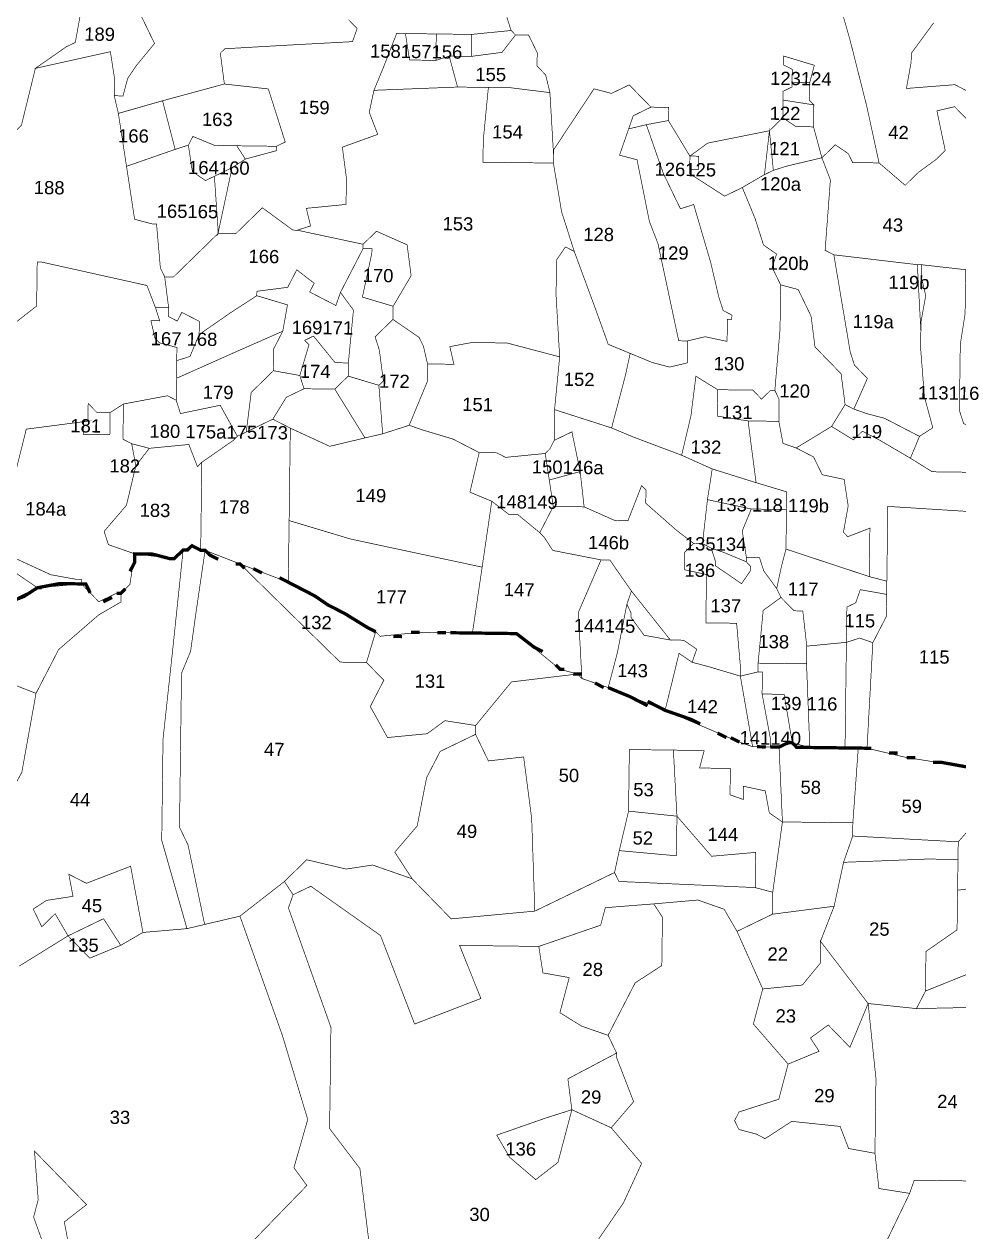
# Model space of a CAD drawing. Header units: metres. Extents: x 259177 to 277314, y 2171367 to 2185445.
# Drawn here: x 274169 to 275011, y 2177342 to 2178430 of the extents above; entities that cross this region are included whole.
import ezdxf

# ---------------------------------------------------------------- set-up
doc = ezdxf.new("R2010")
doc.units = ezdxf.units.M
doc.header["$MEASUREMENT"] = 0
for name, color, linetype in [('SURVEY NO.', 7, 'Continuous'), ('SURVEY PLOT BOUNDARY', 35, 'Continuous'), ('VILLAGE BOUNDARY', 212, 'Continuous')]:
    doc.layers.add(name, color=color, linetype=linetype)
doc.styles.add('PDF Arial', font='arial.ttf')

# ---------------------------------------------------------------- blocks, each defined once
blk = doc.blocks.new('FEWEWFEWQT')
at = {"layer": 'SURVEY PLOT BOUNDARY', "lineweight": 18, "const_width": 0.001}
for points in [[(282150.2627, 2174213.5434), (282150.2827, 2174213.4767), (282150.3094, 2174213.3767), (282150.3294, 2174213.2901), (282150.2894, 2174213.2901), (282150.2827, 2174213.3034), (282150.2627, 2174213.3167), (282150.2427, 2174213.2967), (282150.2294, 2174213.3434), (282150.2294, 2174213.3767), (282150.2227, 2174213.3834), (282150.2227, 2174213.3967), (282150.2227, 2174213.4101), (282150.2294, 2174213.4367), (282150.1827, 2174213.4501), (282150.1827, 2174213.4367), (282150.196, 2174213.4301), (282150.196, 2174213.4167), (282150.196, 2174213.4101), (282150.196, 2174213.4034), (282150.1827, 2174213.3967), (282150.1827, 2174213.3834), (282150.1827, 2174213.3567), (282150.1627, 2174213.3367), (282150.0694, 2174213.3167), (282150.0427, 2174213.2967), (282150.0094, 2174213.3501), (282150.0094, 2174213.3701), (282149.9827, 2174213.3701), (282149.9694, 2174213.3834), (282149.9494, 2174213.4034), (282149.9227, 2174213.3901), (282149.8961, 2174213.3967), (282149.8361, 2174213.3034), (282149.8361, 2174213.2967), (282149.8294, 2174213.3901), (282149.8227, 2174213.4167), (282149.8094, 2174213.4301), (282149.8094, 2174213.4501), (282149.7961, 2174213.4767), (282149.7761, 2174213.4767), (282149.7694, 2174213.4834), (282149.7627, 2174213.5034)], [(282150.496, 2174213.3834), (282150.4427, 2174213.4101), (282150.3694, 2174213.4034), (282150.376, 2174213.4434), (282150.376, 2174213.4567), (282150.4094, 2174213.5034)], [(282149.0295, 2174213.3301), (282149.0495, 2174213.4167), (282149.1628, 2174213.4434), (282149.1695, 2174213.4034), (282149.1695, 2174213.3767), (282149.1761, 2174213.3501), (282149.1895, 2174213.2701), (282149.2028, 2174213.19), (282149.2295, 2174213.1834), (282149.2361, 2174213.1834), (282149.2428, 2174213.1167), (282149.2495, 2174213.1034), (282149.2561, 2174213.0567), (282149.2361, 2174213.0567), (282149.2228, 2174213.09), (282149.0628, 2174213.1234), (282149.0561, 2174213.1234), (282149.0561, 2174213.0567), (282149.0228, 2174213.03)], [(282150.4694, 2174213.3501), (282150.4427, 2174213.3767), (282150.416, 2174213.3701), (282150.4294, 2174213.3101), (282150.416, 2174213.2967), (282150.3894, 2174213.2767), (282150.376, 2174213.2634), (282150.3694, 2174213.2567), (282150.3294, 2174213.2901), (282150.3094, 2174213.3767), (282150.2827, 2174213.4767), (282150.2627, 2174213.5434)], [(282150.4094, 2174213.5034), (282150.376, 2174213.4567), (282150.376, 2174213.4434), (282150.3694, 2174213.4034), (282150.4427, 2174213.4101), (282150.496, 2174213.3834)], [(282149.7627, 2174213.5034), (282149.7694, 2174213.4834), (282149.7094, 2174213.4767), (282149.6561, 2174213.4767), (282149.6094, 2174213.4767), (282149.5961, 2174213.4767), (282149.5761, 2174213.4234), (282149.5628, 2174213.3901), (282149.5561, 2174213.3567), (282149.5694, 2174213.3234), (282149.5161, 2174213.3034), (282149.5228, 2174213.2567), (282149.5228, 2174213.2501), (282149.5228, 2174213.2434), (282149.5228, 2174213.2234), (282149.5228, 2174213.2167), (282149.4628, 2174213.21), (282149.4694, 2174213.1834), (282149.4494, 2174213.1767), (282149.4428, 2174213.1767), (282149.3961, 2174213.21), (282149.3561, 2174213.17), (282149.3294, 2174213.17), (282149.3494, 2174213.2701), (282149.3694, 2174213.2834), (282149.4161, 2174213.2967), (282149.4161, 2174213.3034), (282149.4294, 2174213.3101), (282149.4028, 2174213.3901), (282149.3361, 2174213.3967), (282149.3294, 2174213.4434), (282149.3361, 2174213.4501), (282149.4294, 2174213.4567), (282149.5294, 2174213.4634), (282149.5361, 2174213.4834), (282149.5228, 2174213.4967)], [(282150.4627, 2174213.13), (282150.396, 2174213.1367), (282150.3894, 2174213.1367), (282150.2627, 2174213.15), (282150.2494, 2174213.1567), (282150.256, 2174213.2634), (282150.2427, 2174213.2967), (282150.2627, 2174213.3167), (282150.2827, 2174213.3034), (282150.2894, 2174213.2901), (282150.3294, 2174213.2901), (282150.3694, 2174213.2567), (282150.376, 2174213.2634), (282150.3894, 2174213.2767), (282150.416, 2174213.2967), (282150.4294, 2174213.3101), (282150.416, 2174213.3701), (282150.4427, 2174213.3767), (282150.4694, 2174213.3501)], [(282149.0161, 2174212.7567), (282149.0428, 2174212.87), (282149.1361, 2174212.8834), (282149.1295, 2174212.8834), (282149.1295, 2174212.8634), (282149.1695, 2174212.8634), (282149.1695, 2174212.8967), (282149.1895, 2174212.91), (282149.1895, 2174212.8567), (282149.2028, 2174212.85), (282149.2095, 2174212.8167), (282149.1961, 2174212.7567), (282149.1628, 2174212.7167), (282149.1695, 2174212.6967), (282149.2095, 2174212.6833), (282149.2028, 2174212.6367), (282149.1895, 2174212.6233), (282149.1828, 2174212.6233), (282149.1561, 2174212.61), (282149.1295, 2174212.6367), (282149.1295, 2174212.6433), (282149.1228, 2174212.6433), (282149.0828, 2174212.65), (282149.0228, 2174212.6767)], [(282149.0428, 2174212.35), (282149.0628, 2174212.47), (282149.0961, 2174212.5367), (282149.1561, 2174212.59), (282149.1895, 2174212.61), (282149.1895, 2174212.6233), (282149.2028, 2174212.6367), (282149.2095, 2174212.6833), (282149.2694, 2174212.6767), (282149.2828, 2174212.69), (282149.2694, 2174212.5433), (282149.2561, 2174212.4033), (282149.2561, 2174212.25), (282149.2961, 2174212.1166), (282149.2295, 2174212.11), (282149.2095, 2174212.21), (282149.1428, 2174212.1833), (282149.1161, 2174212.1966), (282149.1228, 2174212.1633), (282149.0828, 2174212.1566), (282149.0628, 2174212.1433), (282149.0761, 2174212.1166), (282149.0961, 2174212.1366), (282149.1161, 2174212.1033), (282149.0428, 2174212.0566)], [(282149.3694, 2174211.6099), (282149.4828, 2174211.7299), (282149.4628, 2174211.7566), (282149.4828, 2174211.8299), (282149.4428, 2174211.9566), (282149.3761, 2174212.1366), (282149.4428, 2174212.19), (282149.4561, 2174212.17), (282149.4494, 2174212.15), (282149.5161, 2174211.9699), (282149.5161, 2174211.8166), (282149.5628, 2174211.7566), (282149.5828, 2174211.6099)], [(282149.5828, 2174211.6099), (282149.5628, 2174211.7566), (282149.5161, 2174211.8166), (282149.5161, 2174211.9699), (282149.4494, 2174212.15), (282149.4561, 2174212.17), (282149.4828, 2174212.1833), (282149.5894, 2174212.11), (282149.6428, 2174211.9766), (282149.7427, 2174212.0166), (282149.7094, 2174212.0966), (282149.8294, 2174212.0966), (282149.8361, 2174212.0566), (282149.8761, 2174212.05), (282149.8627, 2174211.9966), (282149.8961, 2174211.9766), (282149.9361, 2174211.9633), (282149.9494, 2174211.9366), (282149.8761, 2174211.8966), (282149.8827, 2174211.8499), (282149.8427, 2174211.8366), (282149.7694, 2174211.8099), (282149.7894, 2174211.7766), (282149.8294, 2174211.7433), (282149.8627, 2174211.7699), (282149.8827, 2174211.8499), (282149.9427, 2174211.8233), (282149.9894, 2174211.7699), (282149.9627, 2174211.7099), (282149.9094, 2174211.6299)], [(282149.9094, 2174211.6299), (282149.9627, 2174211.7099), (282149.9894, 2174211.7699), (282149.9427, 2174211.8233), (282149.9761, 2174211.8633), (282149.9494, 2174211.9299), (282149.9494, 2174211.9366), (282149.9361, 2174211.9633), (282149.9761, 2174212.0433), (282150.0161, 2174212.07), (282150.0161, 2174212.1433), (282150.0027, 2174212.1633), (282150.0694, 2174212.17), (282150.1094, 2174212.1566), (282150.1294, 2174212.1233), (282150.1694, 2174212.0366), (282150.156, 2174211.9833), (282150.2094, 2174211.9233), (282150.196, 2174211.8699), (282150.1361, 2174211.8499), (282150.1294, 2174211.8366), (282150.1361, 2174211.8233), (282150.1627, 2174211.8166), (282150.176, 2174211.8099), (282150.216, 2174211.8366), (282150.2894, 2174211.8299), (282150.3027, 2174211.7966), (282150.3427, 2174211.7899), (282150.3494, 2174211.7366), (282150.396, 2174211.7299), (282150.3494, 2174211.6299)], [(282149.1295, 2174211.6032), (282149.1161, 2174211.6699), (282149.1495, 2174211.6966), (282149.0695, 2174211.7766), (282149.0761, 2174211.7033), (282149.0695, 2174211.6766), (282149.0895, 2174211.6232)], [(282149.0428, 2174212.0566), (282149.1161, 2174212.1033), (282149.1495, 2174212.07), (282149.1961, 2174212.09), (282149.2295, 2174212.11), (282149.2961, 2174212.1166), (282149.3228, 2174212.1233), (282149.3761, 2174212.1366), (282149.4428, 2174211.9566), (282149.4828, 2174211.8299), (282149.4628, 2174211.7566), (282149.4828, 2174211.7299), (282149.3694, 2174211.6099)], [(282150.3494, 2174211.6299), (282150.396, 2174211.7299), (282150.4027, 2174211.7499), (282150.4827, 2174211.7499), (282150.5294, 2174211.7299), (282150.516, 2174211.6966), (282150.5427, 2174211.6633)]]:
    blk.add_lwpolyline(points, dxfattribs=at)
for points in [[(282149.1295, 2174213.5701), (282149.1228, 2174213.5367), (282149.1095, 2174213.4567), (282149.0961, 2174213.4501), (282149.0495, 2174213.4167), (282149.0295, 2174213.3301), (282149.0228, 2174213.3234), (282149.0095, 2174213.3701), (282148.9895, 2174213.4034), (282148.9761, 2174213.4034), (282148.9628, 2174213.4034), (282148.9561, 2174213.5567), (282148.9695, 2174213.5634), (282148.9895, 2174213.5501), (282149.0028, 2174213.5234), (282149.0228, 2174213.5101), (282149.1161, 2174213.5767)], [(282149.1695, 2174213.3767), (282149.1695, 2174213.4034), (282149.1628, 2174213.4434), (282149.0495, 2174213.4167), (282149.0961, 2174213.4501), (282149.1095, 2174213.4567), (282149.1228, 2174213.5367), (282149.1295, 2174213.5701), (282149.1561, 2174213.5567), (282149.2095, 2174213.4967), (282149.2295, 2174213.4567), (282149.2028, 2174213.4234), (282149.1895, 2174213.4034), (282149.1828, 2174213.3767)], [(282149.7761, 2174213.4767), (282149.7561, 2174213.4501), (282149.7094, 2174213.4434), (282149.7094, 2174213.4767), (282149.7694, 2174213.4834)], [(282149.6894, 2174213.3967), (282149.5628, 2174213.3901), (282149.5761, 2174213.4234), (282149.5961, 2174213.4767), (282149.6094, 2174213.4767), (282149.6161, 2174213.4367), (282149.6561, 2174213.4367), (282149.6761, 2174213.4434)], [(282149.6561, 2174213.4367), (282149.6161, 2174213.4367), (282149.6094, 2174213.4767), (282149.6561, 2174213.4767)], [(282149.7094, 2174213.4434), (282149.6961, 2174213.4434), (282149.6761, 2174213.4434), (282149.6561, 2174213.4367), (282149.6561, 2174213.4767), (282149.7094, 2174213.4767)], [(282149.8294, 2174213.3901), (282149.7694, 2174213.3967), (282149.7361, 2174213.3967), (282149.6894, 2174213.3967), (282149.6761, 2174213.4434), (282149.6961, 2174213.4434), (282149.7094, 2174213.4434), (282149.7561, 2174213.4501), (282149.7761, 2174213.4767), (282149.7961, 2174213.4767), (282149.8094, 2174213.4501), (282149.8094, 2174213.4301), (282149.8227, 2174213.4167)], [(282150.2227, 2174213.4101), (282150.196, 2174213.4101), (282150.196, 2174213.4167), (282150.196, 2174213.4301), (282150.1827, 2174213.4367), (282150.1827, 2174213.4501), (282150.2294, 2174213.4367)], [(282150.2294, 2174213.3767), (282150.1827, 2174213.3834), (282150.1827, 2174213.3967), (282150.196, 2174213.4034), (282150.196, 2174213.4101), (282150.2227, 2174213.4101), (282150.2227, 2174213.3967), (282150.2227, 2174213.3834)], [(282149.4161, 2174213.3034), (282149.3961, 2174213.3034), (282149.3561, 2174213.3034), (282149.3228, 2174213.3034), (282149.2894, 2174213.3167), (282149.2828, 2174213.3034), (282149.2628, 2174213.2967), (282149.2428, 2174213.3701), (282149.3361, 2174213.3967), (282149.4028, 2174213.3901), (282149.4294, 2174213.3101)], [(282149.7361, 2174213.3967), (282149.7294, 2174213.3167), (282149.7294, 2174213.2834), (282149.8361, 2174213.2834), (282149.8494, 2174213.21), (282149.8694, 2174213.15), (282149.8561, 2174213.1567), (282149.8427, 2174213.1367), (282149.8427, 2174213.0834), (282149.8494, 2174212.99), (282149.7694, 2174213.01), (282149.7161, 2174213.01), (282149.6828, 2174213.0034), (282149.6894, 2174212.9767), (282149.6694, 2174212.9767), (282149.6628, 2174212.9767), (282149.6494, 2174212.9767), (282149.6428, 2174213.0034), (282149.6361, 2174213.0167), (282149.5961, 2174213.0434), (282149.5961, 2174213.0634), (282149.6228, 2174213.11), (282149.6161, 2174213.1567), (282149.5694, 2174213.1767), (282149.5494, 2174213.1567), (282149.4494, 2174213.1767), (282149.4694, 2174213.1834), (282149.4628, 2174213.21), (282149.5228, 2174213.2167), (282149.5228, 2174213.2234), (282149.5228, 2174213.2434), (282149.5228, 2174213.2501), (282149.5228, 2174213.2567), (282149.5161, 2174213.3034), (282149.5694, 2174213.3234), (282149.5561, 2174213.3567), (282149.5628, 2174213.3901), (282149.6894, 2174213.3967)], [(282149.8361, 2174213.2967), (282149.8361, 2174213.2834), (282149.7294, 2174213.2834), (282149.7294, 2174213.3167), (282149.7361, 2174213.3967), (282149.7694, 2174213.3967), (282149.8294, 2174213.3901)], [(282149.9827, 2174213.3701), (282149.9561, 2174213.3567), (282149.9494, 2174213.3367), (282149.9361, 2174213.2967), (282149.9627, 2174213.2901), (282149.9827, 2174213.1967), (282149.9961, 2174213.1634), (282150.0294, 2174213.0167), (282150.0427, 2174213.0167), (282150.0427, 2174212.9834), (282150.0161, 2174212.9767), (282149.9894, 2174212.9834), (282149.9561, 2174212.9967), (282149.9227, 2174213.01), (282149.9027, 2174213.0634), (282149.8694, 2174213.15), (282149.8494, 2174213.21), (282149.8361, 2174213.2834), (282149.8361, 2174213.2967), (282149.8361, 2174213.3034), (282149.8961, 2174213.3967), (282149.9227, 2174213.3901), (282149.9494, 2174213.4034), (282149.9694, 2174213.3834)], [(282149.1761, 2174213.3501), (282149.2428, 2174213.3701), (282149.2628, 2174213.2967), (282149.1895, 2174213.2701)], [(282150.0094, 2174213.3501), (282149.9761, 2174213.3434), (282149.9494, 2174213.3367), (282149.9561, 2174213.3567), (282149.9827, 2174213.3701), (282150.0094, 2174213.3701)], [(282150.2294, 2174213.3434), (282150.2027, 2174213.3434), (282150.1827, 2174213.3567), (282150.1827, 2174213.3834), (282150.2294, 2174213.3767)], [(282150.2427, 2174213.2967), (282150.1894, 2174213.2834), (282150.1694, 2174213.2767), (282150.1627, 2174213.3367), (282150.1827, 2174213.3567), (282150.2027, 2174213.3434), (282150.2294, 2174213.3434)], [(282150.1227, 2174213.2501), (282150.1427, 2174213.2034), (282150.156, 2174213.1634), (282150.176, 2174213.15), (282150.1694, 2174213.13), (282150.1827, 2174213.1034), (282150.1827, 2174213.0367), (282150.176, 2174212.9434), (282150.1694, 2174212.9434), (282150.156, 2174212.93), (282150.1427, 2174212.9434), (282150.0894, 2174212.9434), (282150.0561, 2174212.9634), (282150.0494, 2174212.9034), (282150.0361, 2174212.8434), (282149.9627, 2174212.87), (282149.9294, 2174212.8834), (282149.9494, 2174212.9634), (282149.9561, 2174212.9967), (282149.9894, 2174212.9834), (282150.0161, 2174212.9767), (282150.0427, 2174212.9834), (282150.0427, 2174213.0167), (282150.0694, 2174213.0234), (282150.1027, 2174213.0167), (282150.1027, 2174213.05), (282150.1094, 2174213.05), (282150.1094, 2174213.0567), (282150.0961, 2174213.0634), (282150.0894, 2174213.0834), (282150.0761, 2174213.1367), (282150.0494, 2174213.2234), (282150.0294, 2174213.2167), (282150.0027, 2174213.2701), (282149.9761, 2174213.3434), (282150.0094, 2174213.3501), (282150.0427, 2174213.2967), (282150.0427, 2174213.2901), (282150.0427, 2174213.2701), (282150.0961, 2174213.2367)], [(282150.0427, 2174213.0167), (282150.0294, 2174213.0167), (282149.9961, 2174213.1634), (282149.9827, 2174213.1967), (282149.9627, 2174213.2901), (282149.9361, 2174213.2967), (282149.9494, 2174213.3367), (282149.9761, 2174213.3434), (282150.0027, 2174213.2701), (282150.0294, 2174213.2167), (282150.0494, 2174213.2234), (282150.0761, 2174213.1367), (282150.0894, 2174213.0834), (282150.0961, 2174213.0634), (282150.1094, 2174213.0567), (282150.1094, 2174213.05), (282150.1027, 2174213.05), (282150.1027, 2174213.0167), (282150.0694, 2174213.0234)], [(282150.156, 2174213.2701), (282150.1227, 2174213.2501), (282150.0961, 2174213.2367), (282150.0427, 2174213.2701), (282150.0427, 2174213.2767), (282150.0561, 2174213.2767), (282150.0561, 2174213.2967), (282150.0427, 2174213.2967), (282150.0694, 2174213.3167), (282150.1627, 2174213.3367)], [(282150.1694, 2174213.2767), (282150.156, 2174213.2701), (282150.1627, 2174213.3367)], [(282149.3561, 2174213.3034), (282149.3694, 2174213.2834), (282149.3494, 2174213.2701), (282149.3228, 2174213.2567), (282149.3094, 2174213.2501), (282149.2894, 2174213.2634), (282149.2828, 2174213.3034), (282149.2894, 2174213.3167), (282149.3228, 2174213.3034)], [(282149.3294, 2174213.17), (282149.2628, 2174213.1034), (282149.2495, 2174213.1034), (282149.2428, 2174213.1167), (282149.2361, 2174213.1834), (282149.2295, 2174213.1834), (282149.2028, 2174213.19), (282149.1895, 2174213.2701), (282149.2628, 2174213.2967), (282149.2828, 2174213.3034), (282149.2894, 2174213.2634), (282149.3094, 2174213.2501), (282149.3228, 2174213.2567), (282149.3294, 2174213.1767)], [(282149.3694, 2174213.2834), (282149.3561, 2174213.3034), (282149.3961, 2174213.3034), (282149.4161, 2174213.3034), (282149.4161, 2174213.2967)], [(282150.0427, 2174213.2701), (282150.0427, 2174213.2901), (282150.0427, 2174213.2967), (282150.0561, 2174213.2967), (282150.0561, 2174213.2767), (282150.0427, 2174213.2767)], [(282150.2627, 2174213.15), (282150.2894, 2174213.0034), (282150.296, 2174212.9834), (282150.316, 2174212.9634), (282150.296, 2174212.9167), (282150.2827, 2174212.9234), (282150.276, 2174212.97), (282150.236, 2174213.01), (282150.2294, 2174213.0567), (282150.2094, 2174213.0967), (282150.1827, 2174213.1034), (282150.1694, 2174213.13), (282150.176, 2174213.15), (282150.156, 2174213.1634), (282150.1427, 2174213.2034), (282150.1227, 2174213.2501), (282150.156, 2174213.2701), (282150.1694, 2174213.2767), (282150.1894, 2174213.2834), (282150.2427, 2174213.2967), (282150.256, 2174213.2634), (282150.2494, 2174213.1567)], [(282149.3294, 2174213.17), (282149.3294, 2174213.1767), (282149.3228, 2174213.2567), (282149.3494, 2174213.2701)], [(282149.4494, 2174213.1767), (282149.5494, 2174213.1567), (282149.5494, 2174213.15), (282149.5161, 2174213.0834), (282149.5094, 2174213.0634), (282149.4694, 2174213.0834), (282149.4761, 2174213.0967), (282149.4494, 2174213.1167), (282149.4361, 2174213.09), (282149.3894, 2174213.0834), (282149.3894, 2174213.0767), (282149.3494, 2174213.05), (282149.3028, 2174213.0167), (282149.3028, 2174213.0367), (282149.2894, 2174213.0434), (282149.2761, 2174213.05), (282149.2694, 2174213.0367), (282149.2561, 2174213.0434), (282149.2561, 2174213.0567), (282149.2495, 2174213.1034), (282149.2628, 2174213.1034), (282149.3294, 2174213.17), (282149.3561, 2174213.17), (282149.3961, 2174213.21), (282149.4428, 2174213.1767)], [(282149.5494, 2174213.15), (282149.5494, 2174213.1567), (282149.5694, 2174213.1767), (282149.6161, 2174213.1567), (282149.6228, 2174213.11), (282149.5961, 2174213.0634), (282149.5494, 2174213.0767), (282149.5628, 2174213.1434), (282149.5628, 2174213.15)], [(282149.5961, 2174213.0634), (282149.5961, 2174213.0434), (282149.5694, 2174213.0167), (282149.5761, 2174212.9967), (282149.5828, 2174212.95), (282149.5761, 2174212.9434), (282149.5294, 2174212.9567), (282149.5294, 2174212.9767), (282149.5361, 2174213.0567), (282149.5161, 2174213.0834), (282149.5494, 2174213.15), (282149.5628, 2174213.15), (282149.5628, 2174213.1434), (282149.5494, 2174213.0767)], [(282149.9294, 2174212.8834), (282149.8427, 2174212.91), (282149.8494, 2174212.99), (282149.8427, 2174213.0834), (282149.8427, 2174213.1367), (282149.8561, 2174213.1567), (282149.8694, 2174213.15), (282149.9027, 2174213.0634), (282149.9227, 2174213.01), (282149.9561, 2174212.9967), (282149.9494, 2174212.9634)], [(282150.3894, 2174213.1367), (282150.396, 2174213.0367), (282150.396, 2174213.03), (282150.396, 2174213.01), (282150.4027, 2174212.9367), (282150.416, 2174212.89), (282150.396, 2174212.8767), (282150.3427, 2174212.9034), (282150.316, 2174212.91), (282150.296, 2174212.9167), (282150.316, 2174212.9634), (282150.296, 2174212.9834), (282150.2894, 2174213.0034), (282150.2627, 2174213.15)], [(282150.4627, 2174213.13), (282150.4627, 2174213.0634), (282150.456, 2174213.0167), (282150.456, 2174212.9367), (282150.456, 2174212.9167), (282150.4627, 2174212.8967), (282150.5094, 2174212.8834), (282150.536, 2174212.9167), (282150.556, 2174212.9034), (282150.5494, 2174212.8567), (282150.5094, 2174212.85), (282150.5027, 2174212.8233), (282150.4427, 2174212.8233), (282150.416, 2174212.8233), (282150.3827, 2174212.8434), (282150.396, 2174212.8767), (282150.416, 2174212.89), (282150.4027, 2174212.9367), (282150.396, 2174213.01), (282150.396, 2174213.03), (282150.396, 2174213.05), (282150.4027, 2174213.09), (282150.396, 2174213.1167), (282150.396, 2174213.1367)], [(282150.396, 2174213.1367), (282150.396, 2174213.1167), (282150.4027, 2174213.09), (282150.396, 2174213.05), (282150.396, 2174213.03), (282150.396, 2174213.0367), (282150.3894, 2174213.1367)], [(282149.5161, 2174213.0834), (282149.5361, 2174213.0567), (282149.5294, 2174212.9767), (282149.5094, 2174212.9767), (282149.4761, 2174213.0167), (282149.4628, 2174213.01), (282149.4694, 2174213.0034), (282149.4561, 2174212.9567), (282149.4161, 2174212.9634), (282149.4161, 2174212.97), (282149.4161, 2174212.9967), (282149.4294, 2174213.0234), (282149.4361, 2174213.0634), (282149.3894, 2174213.0767), (282149.3894, 2174213.0834), (282149.4361, 2174213.09), (282149.4494, 2174213.1167), (282149.4761, 2174213.0967), (282149.4694, 2174213.0834), (282149.5094, 2174213.0634)], [(282150.2827, 2174212.9234), (282150.2627, 2174212.89), (282150.2094, 2174212.8567), (282150.1894, 2174212.8634), (282150.1827, 2174212.8967), (282150.1827, 2174212.93), (282150.176, 2174212.9434), (282150.1827, 2174213.0367), (282150.1827, 2174213.1034), (282150.2094, 2174213.0967), (282150.2294, 2174213.0567), (282150.236, 2174213.01), (282150.276, 2174212.97)], [(282149.2694, 2174212.95), (282149.2694, 2174212.9767), (282149.2894, 2174212.9834), (282149.3028, 2174213.0167), (282149.3494, 2174213.05), (282149.3894, 2174213.0767), (282149.4361, 2174213.0634), (282149.4294, 2174213.0234), (282149.3561, 2174212.99)], [(282149.3028, 2174213.0167), (282149.2894, 2174212.9834), (282149.2694, 2174212.9767), (282149.2694, 2174212.9967), (282149.2428, 2174213.0034), (282149.2361, 2174213.01), (282149.2295, 2174213.0367), (282149.2428, 2174213.0367), (282149.2361, 2174213.0567), (282149.2561, 2174213.0567), (282149.2561, 2174213.0434), (282149.2694, 2174213.0367), (282149.2761, 2174213.05), (282149.2894, 2174213.0434), (282149.3028, 2174213.0367)], [(282149.6228, 2174212.8834), (282149.5828, 2174212.87), (282149.5761, 2174212.9434), (282149.5828, 2174212.95), (282149.5761, 2174212.9967), (282149.5694, 2174213.0167), (282149.5961, 2174213.0434), (282149.6361, 2174213.0167), (282149.6428, 2174213.0034), (282149.6494, 2174212.9767), (282149.6494, 2174212.95)], [(282149.2694, 2174212.9167), (282149.2694, 2174212.95), (282149.3561, 2174212.99), (282149.4294, 2174213.0234), (282149.4161, 2174212.9967), (282149.4161, 2174212.97), (282149.4161, 2174212.9634), (282149.3828, 2174212.93), (282149.3761, 2174212.87), (282149.3628, 2174212.8634), (282149.3361, 2174212.91), (282149.2761, 2174212.8967)], [(282149.5294, 2174212.9767), (282149.5294, 2174212.9567), (282149.5161, 2174212.9434), (282149.5094, 2174212.9367), (282149.4628, 2174212.9367), (282149.4561, 2174212.9567), (282149.4694, 2174213.0034), (282149.4628, 2174213.01), (282149.4761, 2174213.0167), (282149.5094, 2174212.9767)], [(282149.8494, 2174212.99), (282149.8427, 2174212.91), (282149.8427, 2174212.8634), (282149.8361, 2174212.85), (282149.8294, 2174212.8434), (282149.7694, 2174212.8367), (282149.7561, 2174212.8434), (282149.7427, 2174212.8434), (282149.7294, 2174212.8434), (282149.6894, 2174212.8634), (282149.6428, 2174212.8767), (282149.6228, 2174212.8834), (282149.6494, 2174212.95), (282149.6494, 2174212.9767), (282149.6628, 2174212.9767), (282149.6694, 2174212.9767), (282149.6894, 2174212.9767), (282149.6828, 2174213.0034), (282149.7161, 2174213.01), (282149.7694, 2174213.01)], [(282149.4628, 2174212.9367), (282149.4361, 2174212.9234), (282149.4161, 2174212.89), (282149.3761, 2174212.87), (282149.3828, 2174212.93), (282149.4161, 2174212.9634), (282149.4561, 2174212.9567)], [(282149.5828, 2174212.87), (282149.5561, 2174212.8634), (282149.5094, 2174212.9367), (282149.5161, 2174212.9434), (282149.5294, 2174212.9567), (282149.5761, 2174212.9434)], [(282150.1361, 2174212.8967), (282150.1427, 2174212.85), (282150.1494, 2174212.8033), (282150.0827, 2174212.8233), (282150.0361, 2174212.8434), (282150.0494, 2174212.9034), (282150.0561, 2174212.9634), (282150.0894, 2174212.9434), (282150.0894, 2174212.93), (282150.0894, 2174212.9034)], [(282149.5561, 2174212.8634), (282149.5028, 2174212.85), (282149.4428, 2174212.8767), (282149.4161, 2174212.89), (282149.4361, 2174212.9234), (282149.4628, 2174212.9367), (282149.5094, 2174212.9367)], [(282150.0894, 2174212.9434), (282150.1427, 2174212.9434), (282150.156, 2174212.93), (282150.1694, 2174212.9434), (282150.176, 2174212.9434), (282150.1827, 2174212.93), (282150.1827, 2174212.8967), (282150.1361, 2174212.8967), (282150.0894, 2174212.9034), (282150.0894, 2174212.93)], [(282149.2694, 2174212.9167), (282149.2761, 2174212.8967), (282149.3361, 2174212.91), (282149.3628, 2174212.8634), (282149.3561, 2174212.8567), (282149.3094, 2174212.8233), (282149.3028, 2174212.8167), (282149.2894, 2174212.85), (282149.2295, 2174212.8434), (282149.2028, 2174212.85), (282149.1895, 2174212.8567), (282149.1895, 2174212.91), (282149.2561, 2174212.9234)], [(282150.396, 2174212.8767), (282150.3827, 2174212.8434), (282150.336, 2174212.87), (282150.3094, 2174212.8834), (282150.296, 2174212.87), (282150.2627, 2174212.89), (282150.2827, 2174212.9234), (282150.296, 2174212.9167), (282150.316, 2174212.91), (282150.3427, 2174212.9034)], [(282149.1695, 2174212.8967), (282149.1695, 2174212.8634), (282149.1295, 2174212.8634), (282149.1295, 2174212.8834), (282149.1361, 2174212.8834), (282149.1361, 2174212.91), (282149.1495, 2174212.8967)], [(282149.9294, 2174212.8834), (282149.9627, 2174212.87), (282150.0361, 2174212.8434), (282150.0827, 2174212.8233), (282150.0761, 2174212.7767), (282150.0694, 2174212.71), (282150.0561, 2174212.71), (282150.0294, 2174212.73), (282149.9827, 2174212.77), (282149.9827, 2174212.79), (282149.9761, 2174212.7967), (282149.9561, 2174212.7433), (282149.9427, 2174212.7433), (282149.9361, 2174212.7433), (282149.8894, 2174212.7633), (282149.8827, 2174212.8167), (282149.8694, 2174212.8767), (282149.8427, 2174212.8634), (282149.8427, 2174212.91)], [(282150.3227, 2174212.6633), (282150.196, 2174212.7033), (282150.196, 2174212.7633), (282150.196, 2174212.79), (282150.1494, 2174212.8033), (282150.1427, 2174212.85), (282150.1361, 2174212.8967), (282150.1827, 2174212.8967), (282150.1894, 2174212.8634), (282150.2094, 2174212.8567), (282150.236, 2174212.8434), (282150.2494, 2174212.8167), (282150.2827, 2174212.81), (282150.2894, 2174212.77), (282150.2827, 2174212.73), (282150.2894, 2174212.7233), (282150.3227, 2174212.7367)], [(282149.4428, 2174212.8767), (282149.4428, 2174212.7367), (282149.4428, 2174212.6433), (282149.3694, 2174212.67), (282149.3161, 2174212.69), (282149.3094, 2174212.69), (282149.3094, 2174212.8233), (282149.3561, 2174212.8567), (282149.3628, 2174212.8634), (282149.3761, 2174212.87), (282149.4161, 2174212.89)], [(282149.7294, 2174212.8434), (282149.7161, 2174212.7833), (282149.7494, 2174212.77), (282149.7361, 2174212.67), (282149.5361, 2174212.71), (282149.4428, 2174212.7367), (282149.4428, 2174212.8767), (282149.5028, 2174212.85), (282149.5561, 2174212.8634), (282149.5828, 2174212.87), (282149.6228, 2174212.8834), (282149.6428, 2174212.8767), (282149.6894, 2174212.8634)], [(282149.8827, 2174212.8167), (282149.8361, 2174212.8033), (282149.8294, 2174212.8434), (282149.8361, 2174212.85), (282149.8427, 2174212.8634), (282149.8694, 2174212.8767)], [(282150.4827, 2174212.7633), (282150.3494, 2174212.77), (282150.3494, 2174212.6567), (282150.3227, 2174212.6633), (282150.3227, 2174212.7367), (282150.2894, 2174212.7233), (282150.2827, 2174212.73), (282150.2894, 2174212.77), (282150.2827, 2174212.81), (282150.2494, 2174212.8167), (282150.236, 2174212.8434), (282150.2094, 2174212.8567), (282150.2627, 2174212.89), (282150.296, 2174212.87), (282150.3094, 2174212.8834), (282150.336, 2174212.87), (282150.3827, 2174212.8434), (282150.416, 2174212.8233), (282150.4427, 2174212.8233), (282150.5027, 2174212.8233), (282150.5094, 2174212.81), (282150.496, 2174212.7833)], [(282149.3094, 2174212.8233), (282149.3094, 2174212.69), (282149.2961, 2174212.6967), (282149.2828, 2174212.69), (282149.2694, 2174212.6767), (282149.2095, 2174212.6833), (282149.1695, 2174212.6967), (282149.1628, 2174212.7167), (282149.1961, 2174212.7567), (282149.2095, 2174212.8167), (282149.2295, 2174212.8434), (282149.2894, 2174212.85), (282149.3028, 2174212.8167)], [(282149.2295, 2174212.8434), (282149.2095, 2174212.8167), (282149.2028, 2174212.85)], [(282149.8294, 2174212.8434), (282149.8361, 2174212.8033), (282149.8427, 2174212.7633), (282149.8227, 2174212.7233), (282149.7894, 2174212.75), (282149.7761, 2174212.75), (282149.7494, 2174212.77), (282149.7161, 2174212.7833), (282149.7294, 2174212.8434), (282149.7427, 2174212.8434), (282149.7561, 2174212.8434), (282149.7694, 2174212.8367)], [(282150.1494, 2174212.8033), (282150.196, 2174212.79), (282150.196, 2174212.7633), (282150.1427, 2174212.7633), (282150.0761, 2174212.7767), (282150.0827, 2174212.8233)], [(282149.8361, 2174212.8033), (282149.8827, 2174212.8167), (282149.8894, 2174212.7633), (282149.8427, 2174212.7633)], [(282150.0561, 2174212.71), (282150.0427, 2174212.6967), (282150.0427, 2174212.67), (282150.0761, 2174212.6633), (282150.0761, 2174212.59), (282150.1227, 2174212.59), (282150.1294, 2174212.5233), (282150.1294, 2174212.51), (282150.0827, 2174212.5233), (282150.0561, 2174212.53), (282150.0627, 2174212.55), (282150.0427, 2174212.5633), (282150.0227, 2174212.5633), (282149.9627, 2174212.6367), (282149.9294, 2174212.6833), (282149.9161, 2174212.6833), (282149.8427, 2174212.6967), (282149.8294, 2174212.7167), (282149.8227, 2174212.7233), (282149.8427, 2174212.7633), (282149.8894, 2174212.7633), (282149.9361, 2174212.7433), (282149.9427, 2174212.7433), (282149.9561, 2174212.7433), (282149.9761, 2174212.7967), (282149.9827, 2174212.79), (282149.9827, 2174212.77), (282150.0294, 2174212.73)], [(282149.8227, 2174212.7233), (282149.8294, 2174212.7167), (282149.8427, 2174212.6967), (282149.9161, 2174212.6833), (282149.8827, 2174212.6033), (282149.8894, 2174212.5033), (282149.8827, 2174212.51), (282149.8561, 2174212.5167), (282149.7894, 2174212.57), (282149.7227, 2174212.57), (282149.7361, 2174212.67), (282149.7494, 2174212.77), (282149.7761, 2174212.75), (282149.7894, 2174212.75)], [(282150.1361, 2174212.69), (282150.1361, 2174212.6833), (282150.1027, 2174212.6967), (282150.0827, 2174212.7033), (282150.0694, 2174212.71), (282150.0761, 2174212.7767), (282150.1427, 2174212.7633), (282150.1294, 2174212.73)], [(282150.4827, 2174212.7633), (282150.4894, 2174212.7433), (282150.4894, 2174212.7233), (282150.5027, 2174212.7033), (282150.5027, 2174212.6967), (282150.496, 2174212.67), (282150.536, 2174212.5833), (282150.536, 2174212.55), (282150.536, 2174212.5367), (282150.536, 2174212.5233), (282150.5494, 2174212.43), (282150.5694, 2174212.43), (282150.576, 2174212.4166), (282150.5427, 2174212.3566), (282150.5294, 2174212.3633), (282150.476, 2174212.3766), (282150.3827, 2174212.39), (282150.3227, 2174212.4033), (282150.3294, 2174212.5633), (282150.3494, 2174212.6033), (282150.3494, 2174212.6367), (282150.3494, 2174212.6567), (282150.3494, 2174212.77)], [(282150.196, 2174212.7033), (282150.1894, 2174212.6767), (282150.1827, 2174212.6433), (282150.1627, 2174212.67), (282150.156, 2174212.69), (282150.1361, 2174212.69), (282150.1294, 2174212.73), (282150.1427, 2174212.7633), (282150.196, 2174212.7633)], [(282148.9228, 2174212.73), (282148.9361, 2174212.7167), (282148.9828, 2174212.6833), (282149.0628, 2174212.63), (282149.0095, 2174212.6033), (282148.9961, 2174212.6367), (282148.9761, 2174212.6367), (282148.9761, 2174212.6167), (282148.9695, 2174212.6233), (282148.9628, 2174212.63), (282148.9028, 2174212.65), (282148.8828, 2174212.7233), (282148.8961, 2174212.7367)], [(282149.7361, 2174212.67), (282149.7227, 2174212.57), (282149.6428, 2174212.57), (282149.5828, 2174212.5633), (282149.5761, 2174212.57), (282149.4428, 2174212.6433), (282149.4428, 2174212.7367), (282149.5361, 2174212.71)], [(282149.1295, 2174212.6367), (282149.0628, 2174212.63), (282148.9828, 2174212.6833), (282148.9361, 2174212.7167), (282148.9428, 2174212.7233), (282148.9695, 2174212.7167), (282149.0228, 2174212.6767), (282149.0828, 2174212.65), (282149.1228, 2174212.6433), (282149.1295, 2174212.6433)], [(282149.3161, 2174212.69), (282149.3028, 2174212.59), (282149.2961, 2174212.5367), (282149.2828, 2174212.5033), (282149.2828, 2174212.4433), (282149.2828, 2174212.39), (282149.2828, 2174212.27), (282149.2961, 2174212.2433), (282149.3228, 2174212.1233), (282149.2961, 2174212.1166), (282149.2561, 2174212.25), (282149.2561, 2174212.4033), (282149.2694, 2174212.5433), (282149.2828, 2174212.69), (282149.2961, 2174212.6967), (282149.3094, 2174212.69)], [(282150.156, 2174212.53), (282150.156, 2174212.5167), (282150.1294, 2174212.51), (282150.1294, 2174212.5233), (282150.1227, 2174212.59), (282150.0761, 2174212.59), (282150.0761, 2174212.6633), (282150.0427, 2174212.67), (282150.0427, 2174212.6967), (282150.0561, 2174212.71), (282150.0694, 2174212.71), (282150.0827, 2174212.7033), (282150.0894, 2174212.6833), (282150.0894, 2174212.6767), (282150.1294, 2174212.65), (282150.1427, 2174212.67), (282150.1427, 2174212.6767), (282150.1361, 2174212.6833), (282150.1361, 2174212.69), (282150.156, 2174212.69), (282150.1627, 2174212.67), (282150.1827, 2174212.6433), (282150.1894, 2174212.63), (282150.1627, 2174212.61)], [(282150.1361, 2174212.6833), (282150.1427, 2174212.6767), (282150.1427, 2174212.67), (282150.1294, 2174212.65), (282150.0894, 2174212.6767), (282150.0894, 2174212.6833), (282150.0827, 2174212.7033), (282150.1027, 2174212.6967)], [(282150.3494, 2174212.6567), (282150.3494, 2174212.6367), (282150.3094, 2174212.6433), (282150.3027, 2174212.6233), (282150.2894, 2174212.6167), (282150.2894, 2174212.5633), (282150.2294, 2174212.5567), (282150.2227, 2174212.61), (282150.2094, 2174212.61), (282150.1894, 2174212.63), (282150.1827, 2174212.6433), (282150.1894, 2174212.6767), (282150.196, 2174212.7033), (282150.3227, 2174212.6633)], [(282149.3694, 2174212.67), (282149.5228, 2174212.5233), (282149.5628, 2174212.5233), (282149.5894, 2174212.4967), (282149.5694, 2174212.4567), (282149.5961, 2174212.41), (282149.6561, 2174212.4166), (282149.6828, 2174212.4367), (282149.7294, 2174212.43), (282149.7294, 2174212.4166), (282149.6761, 2174212.39), (282149.6561, 2174212.35), (282149.6428, 2174212.2766), (282149.6094, 2174212.2366), (282149.6361, 2174212.1966), (282149.5761, 2174212.2166), (282149.5361, 2174212.21), (282149.4761, 2174212.2233), (282149.4428, 2174212.19), (282149.3761, 2174212.1366), (282149.3228, 2174212.1233), (282149.2961, 2174212.2433), (282149.2828, 2174212.27), (282149.2828, 2174212.39), (282149.2828, 2174212.4433), (282149.2828, 2174212.5033), (282149.2961, 2174212.5367), (282149.3028, 2174212.59), (282149.3161, 2174212.69)], [(282149.9627, 2174212.6367), (282149.9561, 2174212.6167), (282149.9427, 2174212.5433), (282149.9294, 2174212.49), (282149.8894, 2174212.5033), (282149.8827, 2174212.6033), (282149.9161, 2174212.6833), (282149.9294, 2174212.6833)], [(282149.5761, 2174212.57), (282149.5628, 2174212.5233), (282149.5228, 2174212.5233), (282149.3694, 2174212.67), (282149.4428, 2174212.6433)], [(282150.3494, 2174212.6367), (282150.3494, 2174212.6033), (282150.3294, 2174212.5633), (282150.3094, 2174212.57), (282150.2894, 2174212.5633), (282150.2894, 2174212.6167), (282150.3027, 2174212.6233), (282150.3094, 2174212.6433)], [(282149.0628, 2174212.63), (282149.1295, 2174212.6367), (282149.1561, 2174212.61), (282149.1828, 2174212.6233), (282149.1895, 2174212.6233), (282149.1895, 2174212.61), (282149.1561, 2174212.59), (282149.0961, 2174212.5367), (282149.0628, 2174212.47), (282148.9561, 2174212.51), (282148.9361, 2174212.5967), (282148.9761, 2174212.6033), (282148.9761, 2174212.6167), (282148.9761, 2174212.6367), (282148.9961, 2174212.6367), (282149.0095, 2174212.6033)], [(282150.0227, 2174212.5633), (282149.9827, 2174212.57), (282149.9627, 2174212.5967), (282149.9627, 2174212.6033), (282149.9561, 2174212.6167), (282149.9627, 2174212.6367)], [(282150.2294, 2174212.5567), (282150.2294, 2174212.53), (282150.156, 2174212.53), (282150.1627, 2174212.61), (282150.1894, 2174212.63), (282150.2094, 2174212.61), (282150.2227, 2174212.61)], [(282149.0628, 2174212.47), (282149.0428, 2174212.35), (282148.9895, 2174212.25), (282148.9361, 2174212.27), (282148.8228, 2174212.3433), (282148.6362, 2174212.4166), (282148.5295, 2174212.45), (282148.5962, 2174212.61), (282148.9361, 2174212.5967), (282148.9561, 2174212.51)], [(282150.0627, 2174212.55), (282150.0561, 2174212.53), (282150.0361, 2174212.5433), (282150.0161, 2174212.4567), (282149.9294, 2174212.49), (282149.9427, 2174212.5433), (282149.9561, 2174212.6167), (282149.9627, 2174212.6033), (282149.9627, 2174212.5967), (282149.9827, 2174212.57), (282150.0227, 2174212.5633), (282150.0427, 2174212.5633)], [(282149.8827, 2174212.51), (282149.7827, 2174212.4967), (282149.7294, 2174212.43), (282149.6828, 2174212.4367), (282149.6561, 2174212.4166), (282149.5961, 2174212.41), (282149.5694, 2174212.4567), (282149.5894, 2174212.4967), (282149.5628, 2174212.5233), (282149.5761, 2174212.57), (282149.5828, 2174212.5633), (282149.6428, 2174212.57), (282149.7227, 2174212.57), (282149.7894, 2174212.57), (282149.8561, 2174212.5167)], [(282150.3294, 2174212.5633), (282150.3227, 2174212.4033), (282150.3094, 2174212.4033), (282150.2894, 2174212.4033), (282150.2894, 2174212.47), (282150.2894, 2174212.5633), (282150.3094, 2174212.57)], [(282150.2894, 2174212.47), (282150.2894, 2174212.4033), (282150.236, 2174212.4033), (282150.2294, 2174212.53), (282150.2294, 2174212.5567), (282150.2894, 2174212.5633)], [(282150.1294, 2174212.51), (282150.1494, 2174212.4033), (282150.1294, 2174212.41), (282150.0161, 2174212.4567), (282150.0361, 2174212.5433), (282150.0561, 2174212.53), (282150.0827, 2174212.5233)], [(282150.2294, 2174212.53), (282150.236, 2174212.4033), (282150.2094, 2174212.41), (282150.196, 2174212.4833), (282150.1627, 2174212.4833), (282150.1627, 2174212.5167), (282150.156, 2174212.5167), (282150.156, 2174212.53)], [(282149.8894, 2174212.5033), (282149.9294, 2174212.49), (282150.0161, 2174212.4567), (282150.1294, 2174212.41), (282150.1494, 2174212.4033), (282150.176, 2174212.4033), (282150.1894, 2174212.4033), (282150.196, 2174212.29), (282150.176, 2174212.3033), (282150.1694, 2174212.3366), (282150.1361, 2174212.3433), (282150.1361, 2174212.3233), (282150.1161, 2174212.33), (282150.1161, 2174212.37), (282150.0694, 2174212.37), (282150.0761, 2174212.3966), (282150.0294, 2174212.3966), (282149.9627, 2174212.3966), (282149.9627, 2174212.3033), (282149.9494, 2174212.2433), (282149.9427, 2174212.21), (282149.8227, 2174212.15), (282149.8161, 2174212.29), (282149.8027, 2174212.3833), (282149.7494, 2174212.3766), (282149.7294, 2174212.4166), (282149.7294, 2174212.43), (282149.7827, 2174212.4967), (282149.8827, 2174212.51)], [(282150.176, 2174212.4033), (282150.1494, 2174212.4033), (282150.1294, 2174212.51), (282150.156, 2174212.5167), (282150.1627, 2174212.5167), (282150.1627, 2174212.4833), (282150.176, 2174212.4166)], [(282150.2094, 2174212.41), (282150.2027, 2174212.41), (282150.1894, 2174212.4033), (282150.176, 2174212.4033), (282150.176, 2174212.4166), (282150.1627, 2174212.4833), (282150.196, 2174212.4833)], [(282149.6361, 2174212.1966), (282149.6094, 2174212.2366), (282149.6428, 2174212.2766), (282149.6561, 2174212.35), (282149.6761, 2174212.39), (282149.7294, 2174212.4166), (282149.7494, 2174212.3766), (282149.8027, 2174212.3833), (282149.8161, 2174212.29), (282149.8227, 2174212.15), (282149.6961, 2174212.1366)], [(282150.196, 2174212.29), (282150.1894, 2174212.4033), (282150.2027, 2174212.41), (282150.2094, 2174212.41), (282150.236, 2174212.4033), (282150.2894, 2174212.4033), (282150.3094, 2174212.4033), (282150.3027, 2174212.29)], [(282150.4627, 2174212.2633), (282150.3027, 2174212.27), (282150.3027, 2174212.29), (282150.3094, 2174212.4033), (282150.3227, 2174212.4033), (282150.3827, 2174212.39), (282150.476, 2174212.3766), (282150.5294, 2174212.3633), (282150.5027, 2174212.31)], [(282149.9627, 2174212.3033), (282149.9627, 2174212.3966), (282150.0294, 2174212.3966), (282150.0361, 2174212.2966)], [(282150.196, 2174212.29), (282150.1827, 2174212.1833), (282150.156, 2174212.19), (282150.156, 2174212.2433), (282150.0894, 2174212.2366), (282150.0361, 2174212.2966), (282150.0294, 2174212.3966), (282150.0761, 2174212.3966), (282150.0694, 2174212.37), (282150.1161, 2174212.37), (282150.1161, 2174212.33), (282150.1361, 2174212.3233), (282150.1361, 2174212.3433), (282150.1694, 2174212.3366), (282150.176, 2174212.3033)], [(282150.5427, 2174212.3566), (282150.556, 2174212.35), (282150.676, 2174212.31), (282150.7093, 2174212.3033), (282150.7027, 2174212.25), (282150.616, 2174212.2633), (282150.556, 2174212.2633), (282150.496, 2174212.25), (282150.5627, 2174212.23), (282150.556, 2174212.2033), (282150.4627, 2174212.19), (282150.4627, 2174212.2366), (282150.4627, 2174212.2633), (282150.5027, 2174212.31), (282150.5294, 2174212.3633)], [(282150.156, 2174212.19), (282149.9494, 2174212.1966), (282149.9427, 2174212.21), (282149.9494, 2174212.2433), (282150.0361, 2174212.2366), (282150.0361, 2174212.2966), (282150.0894, 2174212.2366), (282150.156, 2174212.2433)], [(282150.0361, 2174212.2966), (282150.0361, 2174212.2366), (282149.9494, 2174212.2433), (282149.9627, 2174212.3033)], [(282150.7093, 2174212.3033), (282150.7427, 2174212.2966), (282150.796, 2174212.2966), (282150.8293, 2174212.09), (282150.8027, 2174211.9366), (282150.836, 2174211.7699), (282150.836, 2174211.7633), (282150.7027, 2174211.6899), (282150.6827, 2174211.7899), (282150.616, 2174211.7433), (282150.5694, 2174211.7433), (282150.596, 2174211.8966), (282150.576, 2174211.9099), (282150.6227, 2174211.9833), (282150.6027, 2174212.0166), (282150.4027, 2174212.0099), (282150.416, 2174212.0366), (282150.496, 2174212.07), (282150.616, 2174212.1233), (282150.696, 2174212.1166), (282150.7093, 2174212.2366), (282150.7027, 2174212.25)], [(282150.3027, 2174212.27), (282150.2894, 2174212.23), (282150.276, 2174212.1633), (282150.1827, 2174212.15), (282150.1827, 2174212.1833), (282150.196, 2174212.29), (282150.3027, 2174212.29)], [(282150.4627, 2174212.2366), (282150.416, 2174212.2366), (282150.2894, 2174212.23), (282150.3027, 2174212.27), (282150.4627, 2174212.2633)], [(282150.4627, 2174212.19), (282150.4627, 2174212.13), (282150.416, 2174212.0966), (282150.416, 2174212.0366), (282150.4027, 2174212.0099), (282150.3294, 2174212.0166), (282150.256, 2174212.11), (282150.276, 2174212.1633), (282150.2894, 2174212.23), (282150.416, 2174212.2366), (282150.4627, 2174212.2366)], [(282149.6361, 2174212.1966), (282149.6961, 2174212.1366), (282149.8227, 2174212.15), (282149.9427, 2174212.21), (282149.9494, 2174212.1966), (282150.156, 2174212.19), (282150.1827, 2174212.1833), (282150.1827, 2174212.15), (282150.1294, 2174212.1233), (282150.1094, 2174212.1566), (282150.0694, 2174212.17), (282150.0027, 2174212.1633), (282149.9294, 2174212.1566), (282149.9227, 2174212.13), (282149.8294, 2174212.0966), (282149.7094, 2174212.0966), (282149.7427, 2174212.0166), (282149.6428, 2174211.9766), (282149.5894, 2174212.11), (282149.4828, 2174212.1833), (282149.4561, 2174212.17), (282149.4428, 2174212.19), (282149.4761, 2174212.2233), (282149.5361, 2174212.21), (282149.5761, 2174212.2166)], [(282150.616, 2174212.1233), (282150.496, 2174212.07), (282150.416, 2174212.0366), (282150.416, 2174212.0966), (282150.4627, 2174212.13), (282150.4627, 2174212.19), (282150.556, 2174212.2033), (282150.5627, 2174212.23), (282150.6027, 2174212.23)], [(282149.2295, 2174212.11), (282149.1961, 2174212.09), (282149.1695, 2174212.13), (282149.1161, 2174212.1033), (282149.0961, 2174212.1366), (282149.0761, 2174212.1166), (282149.0628, 2174212.1433), (282149.0828, 2174212.1566), (282149.1228, 2174212.1633), (282149.1161, 2174212.1966), (282149.1428, 2174212.1833), (282149.2095, 2174212.21)], [(282149.8294, 2174212.0966), (282149.9227, 2174212.13), (282149.9294, 2174212.1566), (282150.0027, 2174212.1633), (282150.0161, 2174212.1433), (282150.0161, 2174212.07), (282149.9761, 2174212.0433), (282149.9361, 2174211.9633), (282149.8961, 2174211.9766), (282149.8627, 2174211.9966), (282149.8761, 2174212.05), (282149.8361, 2174212.0566)], [(282150.256, 2174212.11), (282150.256, 2174212.0766), (282150.2294, 2174212.0433), (282150.1694, 2174212.0366), (282150.1294, 2174212.1233), (282150.1827, 2174212.15), (282150.276, 2174212.1633)], [(282149.1961, 2174212.09), (282149.1495, 2174212.07), (282149.1161, 2174212.1033), (282149.1695, 2174212.13)], [(282150.2094, 2174211.9233), (282150.156, 2174211.9833), (282150.1694, 2174212.0366), (282150.2294, 2174212.0433), (282150.256, 2174212.0766), (282150.256, 2174212.11), (282150.3294, 2174212.0166), (282150.3027, 2174211.9499), (282150.2694, 2174211.9833), (282150.2427, 2174211.9633), (282150.256, 2174211.9433)], [(282150.3427, 2174211.7899), (282150.3027, 2174211.7966), (282150.2894, 2174211.8299), (282150.216, 2174211.8366), (282150.176, 2174211.8099), (282150.1627, 2174211.8166), (282150.1361, 2174211.8233), (282150.1294, 2174211.8366), (282150.1361, 2174211.8499), (282150.196, 2174211.8699), (282150.2094, 2174211.9233), (282150.256, 2174211.9433), (282150.2427, 2174211.9633), (282150.2694, 2174211.9833), (282150.3027, 2174211.9499), (282150.3294, 2174212.0166), (282150.3427, 2174211.9033)], [(282150.4027, 2174212.0099), (282150.6027, 2174212.0166), (282150.6227, 2174211.9833), (282150.576, 2174211.9099), (282150.596, 2174211.8966), (282150.5694, 2174211.7433), (282150.5427, 2174211.7499), (282150.5294, 2174211.7299), (282150.4827, 2174211.7499), (282150.4027, 2174211.7499), (282150.396, 2174211.7299), (282150.3494, 2174211.7366), (282150.3427, 2174211.7899), (282150.3427, 2174211.9033), (282150.3294, 2174212.0166)], [(282149.9427, 2174211.8233), (282149.8827, 2174211.8499), (282149.8761, 2174211.8966), (282149.9494, 2174211.9366), (282149.9494, 2174211.9299), (282149.9761, 2174211.8633)], [(282149.8827, 2174211.8499), (282149.8627, 2174211.7699), (282149.8294, 2174211.7433), (282149.7894, 2174211.7766), (282149.7694, 2174211.8099), (282149.8427, 2174211.8366)], [(282149.2028, 2174211.5232), (282149.1028, 2174211.5366), (282149.0895, 2174211.6232), (282149.0695, 2174211.6766), (282149.0761, 2174211.7033), (282149.0695, 2174211.7766), (282149.1495, 2174211.6966), (282149.1161, 2174211.6699), (282149.1295, 2174211.6032), (282149.1761, 2174211.5899)]]:
    blk.add_lwpolyline(points, close=True, dxfattribs=at)
at = {"layer": 'VILLAGE BOUNDARY', "const_width": 0.005}
for points in [[(282149.2028, 2174212.6567), (282149.2095, 2174212.67), (282149.2095, 2174212.6833), (282149.2361, 2174212.6833), (282149.2628, 2174212.6767), (282149.2694, 2174212.6767), (282149.2828, 2174212.69), (282149.2894, 2174212.69), (282149.2961, 2174212.6967), (282149.3094, 2174212.69), (282149.3161, 2174212.69), (282149.3228, 2174212.6833), (282149.3361, 2174212.6767)], [(282149.3761, 2174212.6633), (282149.3694, 2174212.67), (282149.3628, 2174212.67)], [(282149.3894, 2174212.6633), (282149.4028, 2174212.6567)], [(282149.0628, 2174212.63), (282149.0961, 2174212.6367), (282149.1295, 2174212.6367), (282149.1361, 2174212.6367), (282149.1428, 2174212.6233)], [(282149.4294, 2174212.65), (282149.4428, 2174212.6433), (282149.4828, 2174212.6233), (282149.5028, 2174212.61), (282149.5294, 2174212.5967), (282149.5628, 2174212.5767), (282149.5761, 2174212.57)], [(282149.0028, 2174212.6233), (282149.0095, 2174212.61), (282149.0095, 2174212.6033), (282149.0428, 2174212.6167), (282149.0628, 2174212.63), (282149.0695, 2174212.63)], [(282149.1828, 2174212.6233), (282149.1895, 2174212.6233), (282149.1961, 2174212.63)], [(282149.1761, 2174212.6167), (282149.1628, 2174212.61)], [(282149.6161, 2174212.5633), (282149.6028, 2174212.5633)], [(282149.6294, 2174212.57), (282149.6428, 2174212.57)], [(282149.6694, 2174212.57), (282149.6828, 2174212.57)], [(282149.6894, 2174212.57), (282149.7227, 2174212.57), (282149.7294, 2174212.57), (282149.7561, 2174212.57), (282149.7827, 2174212.57), (282149.7894, 2174212.57), (282149.8161, 2174212.55), (282149.8294, 2174212.5433)], [(282149.8627, 2174212.5167), (282149.8561, 2174212.5167), (282149.8494, 2174212.5233)], [(282149.8761, 2174212.51), (282149.8827, 2174212.51), (282149.8894, 2174212.51)], [(282149.9094, 2174212.4967), (282149.9227, 2174212.49)], [(282149.9894, 2174212.4633), (282149.9627, 2174212.4767), (282149.9294, 2174212.49)], [(282149.9894, 2174212.47), (282150.0161, 2174212.4567), (282150.0561, 2174212.4433), (282150.0694, 2174212.4367)], [(282150.1094, 2174212.4166), (282150.0961, 2174212.4233)], [(282150.1161, 2174212.4166), (282150.1294, 2174212.41)], [(282150.156, 2174212.4033), (282150.1694, 2174212.4033)], [(282150.176, 2174212.4033), (282150.1894, 2174212.4033), (282150.2027, 2174212.41), (282150.2094, 2174212.41), (282150.216, 2174212.4033), (282150.236, 2174212.4033), (282150.2427, 2174212.4033), (282150.2694, 2174212.4033), (282150.2894, 2174212.4033), (282150.3094, 2174212.4033), (282150.3227, 2174212.4033), (282150.3294, 2174212.4033)], [(282150.3694, 2174212.3966), (282150.356, 2174212.3966)], [(282150.3827, 2174212.39), (282150.396, 2174212.39)], [(282150.4227, 2174212.3833), (282150.436, 2174212.3833), (282150.476, 2174212.3766), (282150.5027, 2174212.37), (282150.5294, 2174212.3633), (282150.5427, 2174212.3566), (282150.556, 2174212.35), (282150.5694, 2174212.35), (282150.5827, 2174212.3433)]]:
    blk.add_lwpolyline(points, dxfattribs=at)
at = {"layer": 'SURVEY NO.', "char_height": 0.02, "attachment_point": 7, "style": 'PDF Arial'}
for s, insert in [('189', (282149.1228, 2174213.4594)), ('158157156', (282149.5561, 2174213.4394)), ('155', (282149.7161, 2174213.4061)), ('123124', (282150.1627, 2174213.406)), ('159', (282149.4494, 2174213.3527)), ('122', (282150.1627, 2174213.3533)), ('163', (282149.3028, 2174213.3327)), ('154', (282149.7427, 2174213.3194)), ('42', (282150.3427, 2174213.3266)), ('166', (282149.1761, 2174213.306)), ('121', (282150.1627, 2174213.2999)), ('164160', (282149.2828, 2174213.2594)), ('126125', (282149.9894, 2174213.266)), ('120a', (282150.1494, 2174213.246)), ('188', (282149.0495, 2174213.226)), ('165165', (282149.2361, 2174213.1927)), ('43', (282150.336, 2174213.186)), ('153', (282149.6694, 2174213.1793)), ('128', (282149.8827, 2174213.166)), ('129', (282149.9961, 2174213.1394)), ('166', (282149.3761, 2174213.126)), ('120b', (282150.1627, 2174213.126)), ('170', (282149.5494, 2174213.0994)), ('119b', (282150.346, 2174213.0994)), ('119a', (282150.2927, 2174213.0394)), ('169171', (282149.4428, 2174213.0194)), ('167 168', (282149.2295, 2174212.9994)), ('130', (282150.0827, 2174212.9727)), ('174', (282149.4561, 2174212.9532)), ('172', (282149.5761, 2174212.9399)), ('152', (282149.8561, 2174212.946)), ('120', (282150.1827, 2174212.9327)), ('113116', (282150.3927, 2174212.9327)), ('179', (282149.3094, 2174212.9193)), ('151', (282149.7027, 2174212.906)), ('131', (282150.0961, 2174212.8993)), ('181', (282149.1095, 2174212.866)), ('180 175a175173', (282149.2295, 2174212.8593)), ('119', (282150.2927, 2174212.8727)), ('132', (282150.0494, 2174212.846)), ('182', (282149.1695, 2174212.806)), ('150146a', (282149.8094, 2174212.8127)), ('149', (282149.5428, 2174212.766)), ('178', (282149.3361, 2174212.746)), ('148149', (282149.7561, 2174212.7593)), ('133 118 119b', (282150.0894, 2174212.7593)), ('184a', (282149.0428, 2174212.7393)), ('183', (282149.2161, 2174212.7393)), ('146b', (282149.8961, 2174212.6993)), ('135134', (282150.0427, 2174212.6993)), ('136', (282150.0427, 2174212.6593)), ('147', (282149.7694, 2174212.6266)), ('117', (282150.1994, 2174212.6332)), ('177', (282149.5761, 2174212.6132)), ('137', (282150.0827, 2174212.606)), ('115', (282150.286, 2174212.586)), ('132', (282149.4628, 2174212.5726)), ('144145', (282149.8761, 2174212.5732)), ('138', (282150.156, 2174212.5526)), ('115', (282150.3994, 2174212.5326)), ('143', (282149.9427, 2174212.506)), ('131', (282149.6361, 2174212.486)), ('139 116', (282150.176, 2174212.4593)), ('142', (282150.0494, 2174212.4532)), ('141140', (282150.1294, 2174212.4065)), ('47', (282149.4094, 2174212.3799)), ('50', (282149.8561, 2174212.346)), ('53', (282149.9694, 2174212.3259)), ('58', (282150.2227, 2174212.3326)), ('44', (282149.1161, 2174212.2999)), ('59', (282150.376, 2174212.306)), ('49', (282149.7027, 2174212.2593)), ('52', (282149.9694, 2174212.2526)), ('144', (282150.0827, 2174212.2599)), ('45', (282149.1361, 2174212.1393)), ('25', (282150.3294, 2174212.1193)), ('135', (282149.1161, 2174212.0793)), ('22', (282150.176, 2174212.0798)), ('28', (282149.8961, 2174212.0526)), ('23', (282150.1894, 2174211.9859)), ('29', (282149.8961, 2174211.8593)), ('29', (282150.2494, 2174211.8659)), ('24', (282150.436, 2174211.8598)), ('33', (282149.1828, 2174211.8192)), ('136', (282149.7827, 2174211.7792)), ('30', (282149.7294, 2174211.6792))]:
    blk.add_mtext(s, dxfattribs=dict(at, insert=insert))

msp = doc.modelspace()

# ---------------------------------------------------------------- block references
at = {"xscale": 594.7216958835667, "yscale": 594.7216958835667, "zscale": 594.7216958835667, "rotation": 359.254356221976}
msp.add_blockref('FEWEWFEWQT', (-184338996.6, -1288580324.6), dxfattribs=at)

doc.saveas('drawing.dxf')
